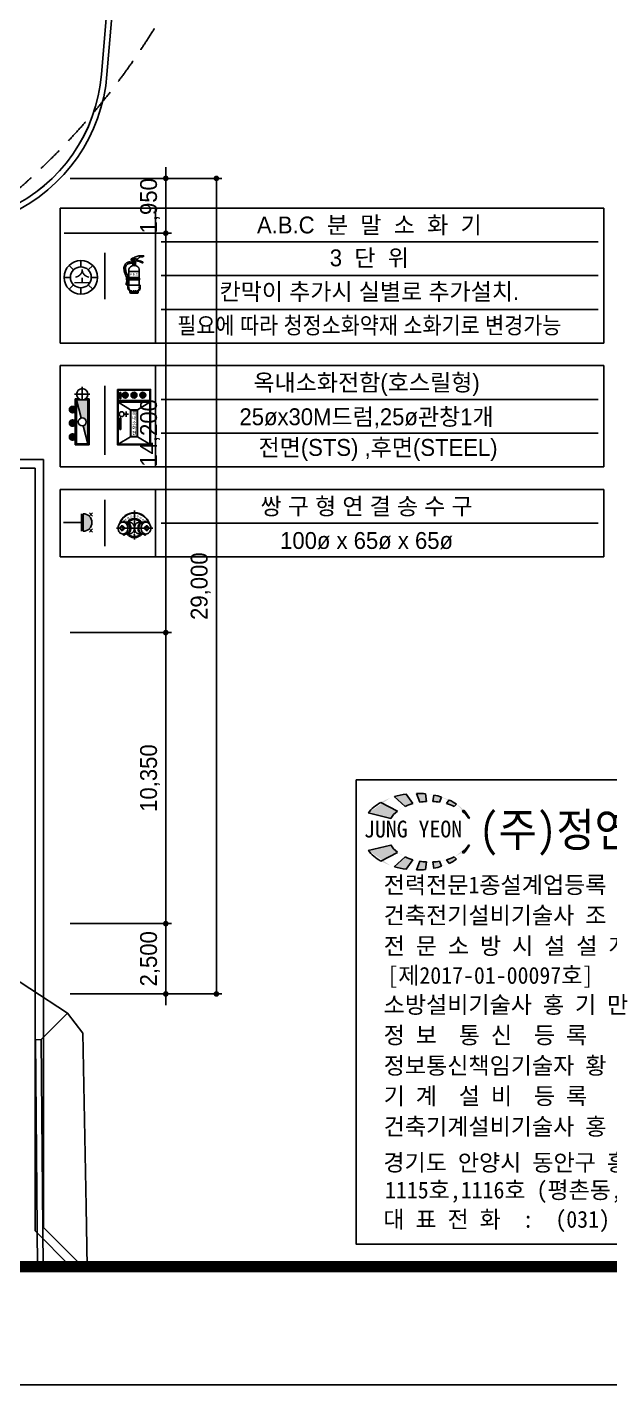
# Model space of a CAD drawing. Header units: millimetres. Extents: x 0 to 168200, y 0 to 118800.
# Drawn here: x 116167 to 136900, y 0 to 48277 of the extents above; entities that cross this region are included whole.
import ezdxf
from ezdxf.enums import TextEntityAlignment as Align

# ---------------------------------------------------------------- set-up
doc = ezdxf.new("R2010")
doc.units = ezdxf.units.MM
doc.header["$LTSCALE"] = 200
for name, pattern in [('CEN-GAUN', [32.2, 30, -1, 0.2, -1]), ('HID', [2.3, 1.5, -0.8]), ('HIDDEN', [0.375, 0.25, -0.125]), ('SOLID', [0])]:
    doc.linetypes.add(name, pattern=pattern)
doc.layers.get('DEFPOINTS').update_dxf_attribs({"color": 137})
for name, color, linetype in [('1', 1, 'SOLID'), ('2', 2, 'Continuous'), ('A3', 3, 'Continuous'), ('BACK', 8, 'Continuous'), ('CEN', 1, 'CEN-GAUN'), ('H', 2, 'Continuous'), ('T', 2, 'Continuous'), ('TEXT', 2, 'Continuous'), ('XR-SHEET-SHT', 5, 'Continuous')]:
    doc.layers.add(name, color=color, linetype=linetype)
doc.styles.add('ghs', font='')
doc.styles.add('돋움', font='')
doc.styles.add('돋움체', font='')
doc.styles.get('ghs').set_extended_font_data('Dotum')
doc.styles.get('돋움').set_extended_font_data('Dotum')
doc.styles.get('돋움체').set_extended_font_data('DotumChe')
doc.dimstyles.new('M-200', dxfattribs={"dimscale": 200, "dimtxt": 3, "dimasz": 1, "dimexe": 1, "dimexo": 1, "dimgap": 1, "dimtad": 1, "dimdec": 0, "dimdsep": 46, "dimlunit": 6, "dimtxsty": '돋움', "dimblk": 'DOT', "dimcen": 1, "dimclrd": 256, "dimclre": 256, "dimclrt": 256, "dimazin": 0, "dimtfac": 1, "dimtdec": 0, "dimtix": 1, "dimtmove": 2, "dimatfit": 3, "dimldrblk": 'DOT', "dimfxl": 1, "dimtolj": 1, "dimtzin": 1, "dimlwd": -1, "dimlwe": -1, "dimarcsym": 0})

# ---------------------------------------------------------------- blocks, each defined once
blk = doc.blocks.new('XR-SHEET')
at = {"layer": 'XR-SHEET-SHT', "color": 5}
blk.add_lwpolyline([(0, 594), (841, 594), (841, 0), (0, 0)], close=True, dxfattribs=at)
at = {"layer": 'XR-SHEET-SHT', "color": 5, "const_width": 2}
blk.add_lwpolyline([(46.5, 573), (819.5, 573), (819.5, 21), (46.5, 21)], close=True, dxfattribs=at)
blk = doc.blocks.new('F_14')
at = {"layer": '1'}
h = blk.add_hatch(color=256, dxfattribs=at)
edge = h.paths.add_edge_path()
edge.add_line((467, -20), (112, -112))
edge.add_line((112, -112), (112, 113))
edge.add_line((112, 113), (975, 113))
edge.add_line((975, 113), (620, 20))
edge.add_arc((544, 0), 79.1, 14.6209, 194.6209)
h = blk.add_hatch(color=256, dxfattribs=at)
edge = h.paths.add_edge_path()
edge.add_arc((301, -192), 79.1, 0, 360)
h = blk.add_hatch(color=256, dxfattribs=at)
edge = h.paths.add_edge_path()
edge.add_arc((568, -192), 79.1, 0, 360)
h = blk.add_hatch(color=256, dxfattribs=at)
edge = h.paths.add_edge_path()
edge.add_arc((843, -192), 79.1, 0, 360)
for p, q in [((-150, 0), (125, 0)), ((0, 150), (0, -150)), ((88, 138), (1000, 138)), ((88, 71), (88, 138)), ((1000, -138), (1000, 138)), ((88, -138), (88, -71)), ((88, -138), (1000, -138))]:
    blk.add_line(p, q, dxfattribs=at)
at = {"layer": '2'}
for p, q in [((975, 112), (112, 112)), ((112, 112), (112, -112)), ((620, 20), (975, 112)), ((975, -112), (975, 112)), ((112, -112), (467, -20)), ((112, -112), (975, -112))]:
    blk.add_line(p, q, dxfattribs=at)
for centre, radius in [((0, 0), 112), ((544, 0), 79.1)]:
    blk.add_circle(centre, radius, dxfattribs=at)
blk = doc.blocks.new('S-DIA2')
at = {"layer": '1'}
for p, q in [((-141, 1111), (-141, 1054)), ((-85, 1103), (-141, 1111)), ((-85, 1061), (-141, 1054)), ((-97, 1155), (-108, 1184)), ((-87, 1215), (66, 1215)), ((-85, 1103), (-85, 1061)), ((-72, 1103), (-85, 1103)), ((-72, 1061), (-85, 1061)), ((-76, 1141), (50, 1141)), ((-72, 1128), (-38, 1128)), ((-72, 1128), (-72, 1037)), ((-72, 1037), (-38, 1037)), ((-59, 1128), (-59, 1037)), ((-49, 1082), (-30, 1082)), ((-46, 1128), (-46, 1153)), ((-46, 1153), (45, 1153)), ((-46, 978), (-46, 1037)), ((-46, 1024), (45, 1024)), ((-46, 1012), (45, 1012)), ((-44, 1102), (-28, 1094)), ((-44, 1063), (-28, 1070)), ((-33, 1118), (-20, 1104)), ((-33, 1047), (-20, 1060)), ((-15, 1128), (-10, 1111)), ((-15, 1037), (-10, 1054)), ((5, 1130), (3, 1112)), ((5, 1034), (3, 1053)), ((24, 1124), (14, 1108)), ((24, 1041), (14, 1057)), ((38, 1111), (24, 1100)), ((38, 1054), (24, 1065)), ((47, 1092), (29, 1089)), ((47, 1072), (29, 1076)), ((45, 1120), (45, 1153)), ((45, 978), (45, 1045)), ((56, 1140), (192, 1117)), ((105, 1171), (198, 1151)), ((199, 1115), (305, 1077)), ((207, 1148), (299, 1108)), ((315, 1094), (313, 1097)), ((-268, 525), (192, 525)), ((-268, 525), (-268, 470)), ((-200, 525), (-200, 470)), ((-191, 525), (-191, 470)), ((-191, 516), (192, 516)), ((-191, 507), (192, 507)), ((-191, 498), (192, 498)), ((-191, 489), (192, 489)), ((-184, 844), (-184, 525)), ((-184, 766), (183, 766)), ((-184, 555), (183, 555)), ((183, 844), (183, 525)), ((192, 525), (192, 470)), ((-262, 432), (-279, 332)), ((-279, 332), (-279, 292)), ((-279, 321), (-188, 321)), ((-279, 292), (-188, 292)), ((-268, 470), (192, 470)), ((-262, 470), (-262, 432)), ((-262, 444), (-205, 444)), ((-262, 432), (-205, 432)), ((-248, 432), (-257, 332)), ((-233, 432), (-233, 333)), ((-218, 432), (-210, 332)), ((-218, 285), (-218, 183)), ((-218, 285), (217, 285)), ((-205, 470), (-205, 432)), ((-205, 432), (-188, 332)), ((-191, 479), (192, 479)), ((-188, 332), (-188, 292)), ((-184, 470), (-184, 285)), ((-148, 64), (-148, 23)), ((-126, 0), (126, 0)), ((-82, 47), (82, 47)), ((148, 64), (148, 23)), ((183, 470), (183, 285)), ((217, 285), (217, 160))]:
    blk.add_line(p, q, dxfattribs=at)
at = {"layer": '1', "linetype": 'HIDDEN'}
for p, q in [((-184, 285), (-184, 164)), ((-113, 79), (112, 79)), ((183, 285), (183, 164))]:
    blk.add_line(p, q, dxfattribs=at)
at = {"layer": '1'}
for points in [[(-140, 1111, 0.045129), (-184, 1107, 0.065735), (-220, 1096, 0.022552), (-258, 1077, 0.051195), (-281, 1061, 0.041753), (-307, 1034, 0.044645), (-327, 1004, 0.02627), (-340, 978, 0.026674), (-349, 952, 0.040298), (-360, 901, 0.062458), (-361, 859, 0.003924), (-358, 838, 0.00292), (-354, 811, 0.003387), (-347, 761, 0.008214), (-343, 739, 0.043826), (-334, 709, 0.016969), (-310, 653, 0.019255), (-298, 629, -0.009883), (-278, 592, -0.038579), (-268, 567, -0.024681), (-262, 525, -0.027602)], [(-141, 1054, 0.045129), (-175, 1052, 0.065735), (-197, 1045, 0.022552), (-230, 1028, 0.051195), (-244, 1018, 0.041753), (-263, 998, 0.044645), (-278, 976, 0.02627), (-288, 956, 0.026674), (-295, 936, 0.040298), (-304, 893, 0.062458), (-305, 866, 0.003924), (-302, 846, 0.00292), (-298, 819, 0.003387), (-291, 770, 0.008214), (-287, 750, 0.043826), (-281, 729, 0.016969), (-259, 677, 0.019255), (-249, 656, -0.009883), (-228, 617, -0.042317), (-213, 581, -0.029258), (-205, 525)], [(-87, 1215, -0.053094), (65, 1290, -0.063238), (204, 1322, -0.004), (272, 1329, -0.01878), (286, 1329, -0.041567), (329, 1326, -0.135878), (342, 1321, -0.407001), (343, 1309, -0.154683), (320, 1294, -0.108295), (294, 1292, 0.080969), (260, 1292, 0.017734), (217, 1282, 0.056171), (204, 1277, 0.074249), (179, 1260, -0.036891), (131, 1220, -0.016444), (115, 1209, -0.010179), (88, 1193)]]:
    blk.add_lwpolyline(points, format="xyb", dxfattribs=at)
for centre, radius in [((-77, 1187), 9.74), ((0, 1082), 58.9), ((0, 1082), 48.2), ((0, 1082), 3.99)]:
    blk.add_circle(centre, radius, dxfattribs=at)
for centre, radius, start, end in [((0, 794), 190, 103.8731, 164.7254), ((-87, 1192), 22.8, 90, 201.3174), ((-76, 1164), 22.8, 201.3174, 270), ((0, 1115), 144, 251.6028, 288.3972), ((0, 794), 190, 15.2746, 76.1269), ((50, 1118), 22.8, 74.688, 90), ((66, 1192), 22.8, 0, 90), ((111, 1193), 22.8, 180, 254.688), ((184, 1072), 45.5, 70.3117, 80.2252), ((189, 1106), 45.5, 66.4096, 77.6286), ((293, 1086), 22.8, 29.6006, 74.688), ((307, 1086), 9.1, 254.688, 355.8427), ((294, 1087), 22.8, 355.8427, 20.1389), ((-82, 183), 137, 180, 270), ((-126, 23), 22.8, 180, 270), ((82, 183), 137, 270, 339.1712), ((126, 23), 22.8, 270, 0), ((0, 214), 225, 339.1712, 345.9659)]:
    blk.add_arc(centre, radius, start, end, dxfattribs=at)
at = {"layer": '1', "linetype": 'HIDDEN'}
for centre, radius, start, end in [((0, 214), 190, 195.2746, 218.7994), ((-113, 124), 45.5, 218.7994, 270), ((112, 124), 45.5, 270, 321.2006), ((0, 214), 190, 321.2006, 344.7254)]:
    blk.add_arc(centre, radius, start, end, dxfattribs=at)
blk = doc.blocks.new('A$C22AE2541')
at = {"layer": '1'}
for radius in [298, 186]:
    blk.add_circle((0, 0), radius, dxfattribs=at)
at = {"layer": 'H'}
for p, q in [((0, 186), (0, 298)), ((-186, 0), (-298, 0)), ((-131, 131), (-211, 211)), ((131, 131), (211, 211)), ((-131, -131), (-211, -211)), ((0, -186), (0, -298)), ((131, -131), (211, -211)), ((186, 0), (298, 0))]:
    blk.add_line(p, q, dxfattribs=at)
at = {"layer": 'T', "style": 'ghs'}
blk.add_text('소', height=250, dxfattribs=at).set_placement((-131, -119))
blk = doc.blocks.new('A$C667558F7')
at = {"layer": '1'}
for p, q in [((3198, 5168), (3198, 3719)), ((976, 2584), (976, 2223)), ((1154, 3112), (1699, 3112)), ((1233, 3112), (1233, 3298)), ((1233, 3298), (1424, 3298)), ((1424, 3298), (1424, 3112)), ((2045, 3023), (2483, 3023)), ((3198, 3325), (3198, 1176)), ((4343, 3023), (3905, 3023)), ((5234, 3112), (4689, 3112)), ((5154, 3298), (4964, 3298)), ((4964, 3298), (4964, 3112)), ((5154, 3112), (5154, 3298)), ((5420, 2584), (5420, 2223)), ((0, 2045), (788, 2045)), ((976, 1863), (976, 1488)), ((1114, 2045), (5289, 2045)), ((1154, 979), (1699, 979)), ((1233, 979), (1233, 792)), ((1233, 792), (1424, 792)), ((1424, 792), (1424, 979)), ((2045, 1068), (2483, 1068)), ((3198, 805), (3198, 0)), ((4343, 1068), (3905, 1068)), ((5234, 979), (4689, 979)), ((4964, 792), (4964, 979)), ((5154, 792), (4964, 792)), ((5154, 979), (5154, 792)), ((5420, 1874), (5420, 1488)), ((5615, 2045), (6448, 2045))]:
    blk.add_line(p, q, dxfattribs=at)
for points in [[(1154, 3112, 0.1177541), (830, 3034, 0.1044951), (538, 2799, 0.0899608), (351, 2462, 0.0818302), (282, 2045, 0.0818302), (351, 1628, 0.0899608), (538, 1291, 0.1044951), (830, 1056, 0.1177541), (1154, 979, 0.1177541), (1479, 1056, 0.1044951), (1771, 1291, 0.0899608), (1958, 1628, 0.0818302), (2026, 2045, 0.0818302), (1958, 2462, 0.0899608), (1771, 2799, 0.1044951), (1479, 3034, 0.1177541)], [(5234, 3112, -0.1177541), (5558, 3034, -0.1044951), (5850, 2799, -0.0899608), (6037, 2462, -0.0818302), (6106, 2045, -0.0818302), (6037, 1628, -0.0899608), (5850, 1291, -0.1044951), (5558, 1056, -0.1177541), (5234, 979, -0.1177541), (4909, 1056, -0.1044951), (4617, 1291, -0.0899608), (4430, 1628, -0.0818302), (4362, 2045, -0.0818302), (4430, 2462, -0.0899608), (4617, 2799, -0.1044951), (4909, 3034, -0.1177541)], [(1200, 1794, 0.093854), (1269, 1907, 0.0886466), (1293, 2045, 0.0886466), (1269, 2183, 0.093854), (1200, 2296, 0.1022983), (1096, 2374, 0.1091909), (976, 2401, 0.1091909), (857, 2374, 0.1022983), (752, 2296, 0.093854), (684, 2183, 0.0886466), (660, 2045, 0.0886466), (684, 1907, 0.093854), (752, 1794, 0.1022983), (857, 1716, 0.1091909), (976, 1690, 0.1091909), (1096, 1716, 0.1022983)], [(5187, 1794, -0.093854), (5119, 1907, -0.0886466), (5095, 2045, -0.0886466), (5119, 2183, -0.093854), (5187, 2296, -0.1022983), (5292, 2374, -0.1091909), (5411, 2401, -0.1091909), (5531, 2374, -0.1022983), (5635, 2296, -0.093854), (5704, 2183, -0.0886466), (5728, 2045, -0.0886466), (5704, 1907, -0.093854), (5635, 1794, -0.1022983), (5531, 1716, -0.1091909), (5411, 1690, -0.1091909), (5292, 1716, -0.1022983)]]:
    blk.add_lwpolyline(points, format="xyb", close=True, dxfattribs=at)
for points in [[(1536, 979, 0.1177541), (1860, 1056, 0.1044951), (2152, 1291, 0.0899608), (2339, 1628, 0.0818302), (2408, 2045, 0.0818302), (2339, 2462, 0.0899608), (2152, 2799, 0.1044951), (1860, 3034, 0.1177541), (1536, 3112)], [(1969, 1056, 0.1044951), (2261, 1291, 0.0899608), (2448, 1628, 0.0818302), (2517, 2045, 0.0818302), (2448, 2462, 0.0899608), (2261, 2799, 0.1044951), (1969, 3034, 0.1177541), (1645, 3112)], [(1699, 979, 0.1177541), (2024, 1056, 0.1044951), (2316, 1291, 0.0899608), (2503, 1628, 0.0818302), (2571, 2045, 0.0818302), (2503, 2462, 0.0899608), (2316, 2799, 0.1044951), (2024, 3034, 0.1177541), (1699, 3112)], [(4689, 979, -0.1177541), (4364, 1056, -0.1044951), (4072, 1291, -0.0899608), (3885, 1628, -0.0818302), (3817, 2045, -0.0818302), (3885, 2462, -0.0899608), (4072, 2799, -0.1044951), (4364, 3034, -0.1177541), (4689, 3112)], [(4419, 1056, -0.1044951), (4127, 1291, -0.0899608), (3940, 1628, -0.0818302), (3871, 2045, -0.0818302), (3940, 2462, -0.0899608), (4127, 2799, -0.1044951), (4419, 3034, -0.1177541), (4743, 3112)], [(4852, 979, -0.1177541), (4528, 1056, -0.1044951), (4236, 1291, -0.0899608), (4049, 1628, -0.0818302), (3980, 2045, -0.0818302), (4049, 2462, -0.0899608), (4236, 2799, -0.1044951), (4528, 3034, -0.1177541), (4852, 3112)], [(976, 1690), (1064, 1690, 0.1091909), (1184, 1716, 0.1022983), (1289, 1794, 0.093854), (1357, 1907, 0.0886466), (1381, 2045, 0.0886466), (1357, 2183, 0.093854), (1289, 2296, 0.1022983), (1184, 2374, 0.1091909), (1064, 2401), (976, 2401)], [(5411, 1690), (5323, 1690, -0.1091909), (5204, 1716, -0.1022983), (5099, 1794, -0.093854), (5031, 1907, -0.0886466), (5007, 2045, -0.0886466), (5031, 2183, -0.093854), (5099, 2296, -0.1022983), (5204, 2374, -0.1091909), (5323, 2401), (5411, 2401)]]:
    blk.add_lwpolyline(points, format="xyb", dxfattribs=at)
for centre, radius, start, end in [((3202, 2045), 2755, 16.15002, 163.52933), ((3202, 2045), 2666, 19.63565, 160.1602), ((3202, 2045), 1689, 38.28523, 141.79087), ((3202, 2045), 1511, 40.38121, 139.7755), ((2483, 2498), 525, 60.34093, 90), ((2359, 2280), 775, 36.03216, 60.34093), ((2163, 2138), 1017, 16.76751, 36.03216), ((1855, 2045), 1339, 0, 16.76751), ((4533, 2045), 1339, 163.23249, 180), ((4225, 2138), 1017, 143.96784, 163.23249), ((4029, 2280), 775, 119.65907, 143.96784), ((3905, 2498), 525, 90, 119.65907), ((1645, 1697), 718, 270, 296.86354), ((3202, 2045), 1689, 218.20913, 321.71477), ((3202, 2045), 1511, 220.2245, 319.61879), ((2483, 1592), 525, 270, 299.65907), ((2359, 1810), 775, 299.65907, 323.96784), ((2163, 1952), 1017, 323.96784, 343.23249), ((1855, 2045), 1339, 343.23249, 0), ((4533, 2045), 1339, 180, 196.76751), ((4225, 1952), 1017, 196.76751, 216.03216), ((4029, 1810), 775, 216.03216, 240.34093), ((3905, 1592), 525, 240.34093, 270), ((4743, 1697), 718, 243.13646, 270)]:
    blk.add_arc(centre, radius, start, end, dxfattribs=at)
for p in [(3196, 3562), (968, 2043), (3196, 962), (5413, 2043)]:
    blk.add_point(p, dxfattribs=at)
at = {"layer": '1', "style": '돋움'}
for s, rotation, p in [('연', 48.55619, (1631, 3189)), ('결', 33.96628, (1998, 3549)), ('송', 12.75499, (2460, 3868)), ('수', 0.37627, (3000, 4012)), ('관', 351.58117, (3542, 3955)), ('송', 320.37015, (4025, 3878)), ('수', 312.31648, (4451, 3564))]:
    blk.add_text(s, height=350, rotation=rotation, dxfattribs=at).set_placement(p)
blk = doc.blocks.new('210927명판')
h = blk.add_hatch(color=1)
edge = h.paths.add_edge_path()
edge.add_ellipse((541, 3695), major_axis=(-483, 0), ratio=0.635911, start_angle=-47.981, end_angle=-25.9702, ccw=False)
edge.add_line((217, 3923), (366, 3846))
edge.add_ellipse((652, 3695), major_axis=(-372, 0), ratio=0.635911, start_angle=-39.5341, end_angle=-21.1862)
edge.add_line((306, 3780), (106, 3830))
edge = h.paths.add_edge_path()
edge.add_ellipse((541, 3695), major_axis=(-483, 0), ratio=0.635911, start_angle=-78.5006, end_angle=-65.1347, ccw=False)
edge.add_line((444, 3996), (503, 3912))
edge.add_ellipse((652, 3695), major_axis=(-372, 0), ratio=0.635911, start_angle=-66.3015, end_angle=-54.3294)
edge.add_line((435, 3887), (337, 3974))
edge = h.paths.add_edge_path()
edge.add_ellipse((652, 3695), major_axis=(-372, 0), ratio=0.635911, start_angle=-85.5847, end_angle=-76.4409, ccw=False)
edge.add_line((624, 3931), (615, 3999))
edge.add_ellipse((541, 3695), major_axis=(-483, 0), ratio=0.635911, start_angle=-98.8868, end_angle=-89.4048)
edge.add_line((536, 4002), (565, 3925))
edge = h.paths.add_edge_path()
edge.add_ellipse((541, 3695), major_axis=(-483, 0), ratio=0.635911, start_angle=-116.523, end_angle=-107.7173, ccw=False)
edge.add_line((757, 3970), (739, 3925))
edge.add_ellipse((652, 3695), major_axis=(-372, 0), ratio=0.635911, start_angle=-103.5591, end_angle=-94.4153)
edge.add_line((681, 3931), (688, 3988))
edge = h.paths.add_edge_path()
edge.add_ellipse((541, 3695), major_axis=(-483, 0), ratio=0.635911, start_angle=-136.476, end_angle=-125.8976, ccw=False)
edge.add_line((891, 3907), (869, 3887))
edge.add_ellipse((652, 3695), major_axis=(-372, 0), ratio=0.635911, start_angle=-125.6706, end_angle=-113.6985)
edge.add_line((802, 3912), (824, 3944))
edge = h.paths.add_edge_path()
edge.add_ellipse((541, 3695), major_axis=(-483, 0), ratio=0.635911, start_angle=-163.5978, end_angle=-148.9128, ccw=False)
edge.add_line((1004, 3782), (999, 3780))
edge.add_ellipse((652, 3695), major_axis=(-372, 0), ratio=0.635911, start_angle=-158.8138, end_angle=-140.4659)
edge.add_line((939, 3846), (955, 3854))
h = blk.add_hatch(color=1)
edge = h.paths.add_edge_path()
edge.add_ellipse((652, 3630), major_axis=(-372, 0), ratio=0.635911, start_angle=113.6985, end_angle=125.6706, ccw=False)
edge.add_line((802, 3413), (824, 3381))
edge.add_ellipse((541, 3630), major_axis=(483, 0), ratio=0.635911, start_angle=305.8976, end_angle=316.476)
edge.add_line((891, 3418), (869, 3438))
edge = h.paths.add_edge_path()
edge.add_ellipse((652, 3630), major_axis=(372, 0), ratio=0.635911, start_angle=274.4153, end_angle=283.5591, ccw=False)
edge.add_line((681, 3394), (688, 3337))
edge.add_ellipse((541, 3630), major_axis=(483, 0), ratio=0.635911, start_angle=287.7173, end_angle=296.523)
edge.add_line((757, 3355), (739, 3400))
edge = h.paths.add_edge_path()
edge.add_ellipse((652, 3630), major_axis=(372, 0), ratio=0.635911, start_angle=256.4409, end_angle=265.5847, ccw=False)
edge.add_line((565, 3400), (536, 3322))
edge.add_ellipse((541, 3630), major_axis=(483, 0), ratio=0.635911, start_angle=269.4048, end_angle=278.8868)
edge.add_line((615, 3326), (624, 3394))
edge = h.paths.add_edge_path()
edge.add_ellipse((541, 3630), major_axis=(483, 0), ratio=0.635911, start_angle=245.1347, end_angle=258.5006, ccw=False)
edge.add_line((337, 3351), (435, 3438))
edge.add_ellipse((652, 3630), major_axis=(-372, 0), ratio=0.635911, start_angle=414.3294, end_angle=426.3015)
edge.add_line((503, 3413), (444, 3329))
edge = h.paths.add_edge_path()
edge.add_ellipse((541, 3630), major_axis=(-483, 0), ratio=0.635911, start_angle=385.9702, end_angle=407.981, ccw=False)
edge.add_line((106, 3495), (306, 3544))
edge.add_ellipse((652, 3630), major_axis=(-372, 0), ratio=0.635911, start_angle=381.1862, end_angle=399.5341)
edge.add_line((366, 3479), (217, 3401))
edge = h.paths.add_edge_path()
edge.add_line((939, 3479), (955, 3471))
edge.add_ellipse((541, 3630), major_axis=(-483, 0), ratio=0.635911, start_angle=148.9128, end_angle=163.5978)
edge.add_line((1004, 3543), (999, 3544))
edge.add_ellipse((652, 3630), major_axis=(372, 0), ratio=0.635911, start_angle=320.4659, end_angle=338.8138, ccw=False)
at = {"color": 1}
for p, q in [((503, 3912), (444, 3996)), ((565, 3925), (536, 4002)), ((624, 3931), (615, 3999)), ((681, 3931), (688, 3988)), ((366, 3846), (217, 3923)), ((435, 3887), (337, 3974)), ((739, 3925), (757, 3970)), ((802, 3912), (824, 3944)), ((869, 3887), (891, 3907)), ((306, 3780), (106, 3830)), ((939, 3846), (955, 3854)), ((999, 3780), (1004, 3782)), ((306, 3544), (106, 3495)), ((999, 3544), (1004, 3543)), ((366, 3479), (217, 3401)), ((435, 3438), (337, 3351)), ((503, 3413), (444, 3329)), ((565, 3400), (536, 3322)), ((624, 3394), (615, 3326)), ((681, 3394), (688, 3337)), ((739, 3400), (757, 3355)), ((802, 3413), (824, 3381)), ((869, 3438), (891, 3418)), ((939, 3479), (955, 3471))]:
    blk.add_line(p, q, dxfattribs=at)
at = {"color": 1, "ltscale": 2}
blk.add_lwpolyline([(0, 4124), (4500, 4124), (4500, 0), (0, 0)], close=True, dxfattribs=at)
at = {"color": 1, "extrusion": (0, 0, -1)}
for centre, major_axis, start_param, end_param in [((541, 3695), (483, 0), 4.278408, 4.511686), ((541, 3695), (483, 0), 4.702002, 4.867493), ((541, 3695), (-483, 0), 1.880021, 2.03371), ((541, 3695), (483, 0), 3.594859, 3.979019), ((652, 3695), (372, 0), 4.089819, 4.298772), ((652, 3695), (-372, 0), 1.334146, 1.493736), ((652, 3695), (-372, 0), 1.647857, 1.807447), ((652, 3695), (372, 0), -1.15718, -0.948227), ((541, 3695), (-483, 0), 2.197327, 2.381955), ((652, 3695), (372, 0), 3.511362, 3.831592), ((652, 3695), (-372, 0), 2.451593, 2.771823), ((541, 3695), (483, 0), -0.542573, -0.286272), ((652, 3630), (-372, 0), -0.69, -0.369769), ((652, 3630), (372, 0), 0.369769, 0.69), ((541, 3630), (-483, 0), 3.427865, 3.684166), ((541, 3630), (-483, 0), -0.837426, -0.453266), ((652, 3630), (-372, 0), -1.15718, -0.948227), ((652, 3630), (372, 0), 1.647857, 1.807447), ((652, 3630), (372, 0), 1.334146, 1.493736), ((652, 3630), (-372, 0), 4.089819, 4.298772), ((541, 3630), (483, 0), 0.759638, 0.944265), ((541, 3630), (483, 0), 1.771499, 2.004777), ((541, 3630), (483, 0), 1.415693, 1.581184), ((541, 3630), (483, 0), 1.107883, 1.261571)]:
    blk.add_ellipse(centre, major_axis=major_axis, ratio=0.635911, start_param=start_param, end_param=end_param, dxfattribs=at)
at = {"color": 6, "style": '돋움체', "width": 0.9}
blk.add_text('(주)정연엔지니어링', height=300, dxfattribs=at).set_placement((1090, 3530))
at = {"color": 2, "style": '돋움체'}
blk.add_text('JUNG YEON', height=150, dxfattribs=at).set_placement((68, 3611))
at = {"color": 3, "style": '돋움체'}
for s, p in [('전력전문1종설계업등록 [경기안양1-1호]', (243, 3115)), ('건축전기설비기술사 조 성 환', (243, 2845)), ('전 문 소 방 시 설 설 계 업 등 록 ', (243, 2574)), (' [제2017-01-00097호]', (178, 2312)), ('소방설비기술사 홍 기 만', (243, 2051)), ('정 보  통 신  등 록   [제 E-6-825호]', (243, 1781)), ('정보통신책임기술자 황 선 덕', (243, 1511)), ('기 계  설 비  등 록   [제 E-6-825호]', (243, 1241)), ('건축기계설비기술사 홍 기 만', (243, 970)), ('경기도 안양시 동안구 흥안대로 415,', (240, 650)), ('1115호,1116호 (평촌동,두산벤처다임)', (255, 406)), ('대 표 전 화  :  (031) 456 - 9666', (240, 146))]:
    blk.add_text(s, height=150, dxfattribs=at).set_placement(p)
blk = doc.blocks.new('회사명판-240103')
at = {"color": 1, "ltscale": 2}
blk.add_blockref('210927명판', (1975, 1238), dxfattribs=at)
blk = doc.blocks.new('_DOT')
at = {"color": 0, "linetype": 'ByBlock'}
blk.add_line((-0.5, 0), (-1, 0), dxfattribs=at)
at = {"color": 0, "linetype": 'ByBlock', "const_width": 0.5}
blk.add_lwpolyline([(-0.25, 0, 1), (0.25, 0, 1)], format="xyb", close=True, dxfattribs=at)
blk = doc.blocks.new('*D857')
at = {"layer": 'BACK'}
for p, q in [((117700, 42900), (123100, 42900)), ((122900, 42700), (122900, 14100)), ((117700, 13900), (123100, 13900))]:
    blk.add_line(p, q, dxfattribs=at)
at = {"layer": 'DEFPOINTS', "color": 0}
for p in [(117500, 42900), (117500, 13900), (122900, 13900)]:
    blk.add_point(p, dxfattribs=at)
at = {"layer": 'BACK', "linetype": 'ByBlock', "xscale": 200, "yscale": 200, "zscale": 200}
for p, rotation in [((122900, 42900), 90), ((122900, 13900), 270)]:
    blk.add_blockref('_DOT', p, dxfattribs=dict(at, rotation=rotation))
at = {"layer": 'BACK', "insert": (122342, 28400), "char_height": 600, "attachment_point": 5, "rotation": 90, "style": '돋움'}
blk.add_mtext('\\A1;29,000', dxfattribs=at)
blk = doc.blocks.new('*D858')
at = {"layer": 'BACK'}
for p, q in [((121100, 43100), (121100, 43300)), ((117700, 42900), (121300, 42900)), ((121100, 40950), (121100, 42900)), ((117482, 40950), (121300, 40950)), ((121100, 40750), (121100, 40550))]:
    blk.add_line(p, q, dxfattribs=at)
at = {"layer": 'DEFPOINTS', "color": 0}
for p in [(117500, 42900), (121100, 42900), (117282, 40950)]:
    blk.add_point(p, dxfattribs=at)
at = {"layer": 'BACK', "linetype": 'ByBlock', "xscale": 200, "yscale": 200, "zscale": 200}
for p, rotation in [((121100, 42900), 270), ((121100, 40950), 90)]:
    blk.add_blockref('_DOT', p, dxfattribs=dict(at, rotation=rotation))
at = {"layer": 'BACK', "insert": (120542, 41925), "char_height": 600, "attachment_point": 5, "rotation": 90, "style": '돋움'}
blk.add_mtext('\\A1;1,950', dxfattribs=at)
blk = doc.blocks.new('*D859')
at = {"layer": 'BACK'}
for p, q in [((117700, 40950), (121300, 40950)), ((121100, 26950), (121100, 40750)), ((117700, 26750), (121300, 26750))]:
    blk.add_line(p, q, dxfattribs=at)
at = {"layer": 'DEFPOINTS', "color": 0}
for p in [(117500, 40950), (121100, 40950), (117500, 26750)]:
    blk.add_point(p, dxfattribs=at)
at = {"layer": 'BACK', "linetype": 'ByBlock', "xscale": 200, "yscale": 200, "zscale": 200}
for p, rotation in [((121100, 40950), 90), ((121100, 26750), 270)]:
    blk.add_blockref('_DOT', p, dxfattribs=dict(at, rotation=rotation))
at = {"layer": 'BACK', "insert": (120542, 33850), "char_height": 600, "attachment_point": 5, "rotation": 90, "style": '돋움'}
blk.add_mtext('\\A1;14,200', dxfattribs=at)
blk = doc.blocks.new('*D860')
at = {"layer": 'BACK'}
for p, q in [((117700, 26750), (121300, 26750)), ((121100, 16600), (121100, 26550)), ((117700, 16400), (121300, 16400))]:
    blk.add_line(p, q, dxfattribs=at)
at = {"layer": 'DEFPOINTS', "color": 0}
for p in [(117500, 26750), (121100, 26750), (117500, 16400)]:
    blk.add_point(p, dxfattribs=at)
at = {"layer": 'BACK', "linetype": 'ByBlock', "xscale": 200, "yscale": 200, "zscale": 200}
for p, rotation in [((121100, 26750), 90), ((121100, 16400), 270)]:
    blk.add_blockref('_DOT', p, dxfattribs=dict(at, rotation=rotation))
at = {"layer": 'BACK', "insert": (120542, 21575), "char_height": 600, "attachment_point": 5, "rotation": 90, "style": '돋움'}
blk.add_mtext('\\A1;10,350', dxfattribs=at)
blk = doc.blocks.new('*D861')
at = {"layer": 'BACK'}
for p, q in [((121100, 16600), (121100, 16800)), ((117700, 16400), (121300, 16400)), ((121100, 13900), (121100, 16400)), ((117700, 13900), (121300, 13900)), ((121100, 13700), (121100, 13500))]:
    blk.add_line(p, q, dxfattribs=at)
at = {"layer": 'DEFPOINTS', "color": 0}
for p in [(117500, 16400), (121100, 16400), (117500, 13900)]:
    blk.add_point(p, dxfattribs=at)
at = {"layer": 'BACK', "linetype": 'ByBlock', "xscale": 200, "yscale": 200, "zscale": 200}
for p, rotation in [((121100, 16400), 270), ((121100, 13900), 90)]:
    blk.add_blockref('_DOT', p, dxfattribs=dict(at, rotation=rotation))
at = {"layer": 'BACK', "insert": (120542, 15150), "char_height": 600, "attachment_point": 5, "rotation": 90, "style": '돋움'}
blk.add_mtext('\\A1;2,500', dxfattribs=at)

msp = doc.modelspace()

# ---------------------------------------------------------------- hatches: boundary and pattern name
at = {"layer": '1'}
h = msp.add_hatch(color=256, dxfattribs=at)
edge = h.paths.add_edge_path()
edge.add_arc((119654.1, 35190.1), 75.2, 0, 360)
h = msp.add_hatch(color=256, dxfattribs=at)
edge = h.paths.add_edge_path()
edge.add_arc((119970.1, 35190.1), 75.2, 0, 360)
h = msp.add_hatch(color=256, dxfattribs=at)
edge = h.paths.add_edge_path()
edge.add_arc((120286.1, 35190.1), 75.2, 0, 360)
h = msp.add_hatch(color=256, dxfattribs=at)
edge = h.paths.add_edge_path()
edge.add_line((118158.3, 30976.7), (118158.3, 30351.7))
edge.add_arc((118158.3, 30664.2), 312.5, 270, 90)

# ---------------------------------------------------------------- linework, layer by layer
at = {"color": 2}
for p, q in [((118095.8, 30976.7), (118095.8, 30351.7)), ((118158.3, 30976.7), (118158.3, 30351.7)), ((118498, 31004), (118379.3, 30885.2)), ((118388.6, 31004), (118498, 30894.6)), ((118379.3, 30443.3), (118498, 30324.5)), ((118498, 30433.9), (118388.6, 30324.5))]:
    msp.add_line(p, q, dxfattribs=at)
msp.add_arc((118158.3, 30664.2), 312.5, 270, 90, dxfattribs=at)
at = {"layer": '1'}
for p, q in [((119464.4, 35085.1), (119464.4, 35273.2)), ((119501.6, 35273.2), (119501.6, 35085.1)), ((119382.1, 34974), (120558.1, 34974)), ((119410.1, 34946), (119846.3, 34664.4)), ((120093.9, 34664.4), (120530.1, 34946)), ((119464.4, 33985.2), (119464.4, 34361.3)), ((119501.6, 34361.3), (119501.6, 33985.2)), ((119620, 34516.6), (119772.5, 34516.6)), ((119687.9, 34609), (119687.9, 34424.3)), ((119410.1, 33452.8), (119846.3, 33711.2)), ((120093.9, 33711.2), (120530.1, 33452.8))]:
    msp.add_line(p, q, dxfattribs=at)
for points in [[(119382.1, 35393.1), (120558.1, 35393.1), (120558.1, 34974), (119382.1, 34974)], [(119410.1, 35365.1), (120530.1, 35365.1), (120530.1, 35002), (119410.1, 35002)], [(119382.1, 34974), (120558.1, 34974), (120558.1, 33424.8), (119382.1, 33424.8)], [(119410.1, 34946), (120530.1, 34946), (120530.1, 33452.8), (119410.1, 33452.8)], [(119846.3, 34664.4), (120093.9, 34664.4), (120093.9, 33711.2), (119846.3, 33711.2)], [(119860.3, 34650.4), (120079.9, 34650.4), (120079.9, 33725.2), (119860.3, 33725.2)]]:
    msp.add_lwpolyline(points, close=True, dxfattribs=at)
for centre, radius in [((119654.1, 35190.1), 105), ((119654.1, 35190.1), 75.2), ((119970.1, 35190.1), 105), ((119970.1, 35190.1), 75.2), ((120286.1, 35190.1), 105), ((120286.1, 35190.1), 75.2), ((119532.5, 34516.6), 87.5)]:
    msp.add_circle(centre, radius, dxfattribs=at)
for centre, start, end in [((119483, 35273.2), 0, 180), ((119483, 35085.1), 180, 0), ((119483, 34361.3), 0, 180), ((119483, 33985.2), 180, 0)]:
    msp.add_arc(centre, 18.6, start, end, dxfattribs=at)
at = {"layer": '2'}
for p, q in [((118934.4, 38604.8), (118934.4, 40254.8)), ((118934.4, 33074.3), (118934.4, 35524.3)), ((118934.4, 29818.3), (118934.4, 31468.3)), ((118158.3, 30664.2), (117464.7, 30664.2))]:
    msp.add_line(p, q, dxfattribs=at)
at = {"layer": 'BACK', "ltscale": 5}
for p, q in [((112550, 32900), (116750, 32900)), ((116750, 32900), (116750, 5600)), ((112850, 32600), (116450, 32600)), ((116450, 32600), (116450, 5475.7)), ((116450, 5475.7), (117725.7, 4200)), ((116750, 5600), (118150, 4200))]:
    msp.add_line(p, q, dxfattribs=at)
at = {"layer": 'BACK'}
for p, q in [((116663.6, 12274.7), (116463.6, 12273)), ((116463.6, 12273), (116532.3, 4200)), ((116732.3, 4200), (116663.6, 12274.7))]:
    msp.add_line(p, q, dxfattribs=at)
for points in [[(77372.4, 38712.8), (85278.5, 38804.1), (94144.1, 38813.2), (101437.4, 38885.9), (107930.6, 38919.4), (108901.5, 39066.2), (115558, 41633.5, 0.271364), (119006.8, 46590.9), (119359.1, 50715.1), (119348.2, 56451), (119360.7, 74613.2), (119356.5, 81219.8), (119094.7, 86262.3), (119282, 90724.8), (119264.9, 95294.9), (119239.9, 103951.8), (119163.7, 112576), (118509.8, 114600)], [(115558, 41633.5, 0.271364), (119006.8, 46590.9), (119359.1, 50715.1), (119348.2, 56451), (119363.7, 76450), (113235, 76450)], [(113235, 56870), (113235, 40951.9), (115479.9, 41817.7, 0.2710986), (118807.4, 46607.2), (119159.1, 50723.4), (119148.2, 56450.9), (119163.5, 76250), (113235, 76250), (113235, 72465), (116735, 72465), (116735, 57370)], [(115474.1, 41815, 0.271398), (118807.4, 46607.2), (119159.1, 50723.4), (119148.2, 56450.9), (119163.5, 76250)]]:
    msp.add_lwpolyline(points, format="xyb", dxfattribs=at)
for points in [[(115738.5, 21742.9), (114505.6, 18164.8), (113565.7, 15850.2), (117603.3, 13219), (118143.2, 12509.4), (118269.6, 6341.3), (118302, 4200)], [(116663.6, 12274.7), (117349.3, 12963.1), (117603.3, 13219)]]:
    msp.add_lwpolyline(points, dxfattribs=at)
at = {"layer": 'CEN', "linetype": 'HID', "ltscale": 3}
msp.add_circle((99402.9, 61340), 25000, dxfattribs=at)
at = {"layer": 'TEXT'}
for p, q in [((117340.6, 37042.7), (117340.6, 41842.7)), ((117340.6, 41842.7), (136687.9, 41842.7)), ((120739.2, 37042.7), (120739.2, 41842.7)), ((136687.9, 37042.7), (136687.9, 41842.7)), ((120939.2, 40642.7), (136487.9, 40642.7)), ((120939.2, 39442.7), (136487.9, 39442.7)), ((120939.2, 38242.7), (136487.9, 38242.7)), ((117340.6, 37042.7), (136687.9, 37042.7)), ((117340.6, 32642.7), (117340.6, 36242.7)), ((117340.6, 36242.7), (136687.9, 36242.7)), ((120739.2, 32642.7), (120739.2, 36242.7)), ((136687.9, 32642.7), (136687.9, 36242.7)), ((120939.2, 35042.7), (136487.9, 35042.7)), ((120939.2, 33842.7), (136487.9, 33842.7)), ((120939.2, 33842.7), (136487.9, 33842.7)), ((117340.6, 32642.7), (136687.9, 32642.7)), ((117340.6, 29442.7), (117340.6, 31842.7)), ((117340.6, 31842.7), (136687.9, 31842.7)), ((120739.2, 29442.7), (120739.2, 31842.7)), ((136687.9, 29442.7), (136687.9, 31842.7)), ((120939.2, 30642.7), (136487.9, 30642.7)), ((117340.6, 29442.7), (136687.9, 29442.7)), ((120939.2, 29442.7), (136487.9, 29442.7))]:
    msp.add_line(p, q, dxfattribs=at)

# ---------------------------------------------------------------- block references
at = {"xscale": 200, "yscale": 200, "zscale": 200}
msp.add_blockref('XR-SHEET', (0, 0), dxfattribs=at)
at = {"layer": '1'}
msp.add_blockref('S-DIA2', (119972, 38822.6), dxfattribs=at)
at = {"layer": '1', "xscale": 1.80000000000291, "yscale": 1.80000000000291, "zscale": 1.80000000000291, "rotation": 270}
msp.add_blockref('F_14', (118127.4, 35221.3), dxfattribs=at)
at = {"layer": '1', "xscale": 0.1999999999970896, "yscale": 0.1999999999970896, "zscale": 0.1999999999970896}
msp.add_blockref('A$C667558F7', (119345.1, 30055.9), dxfattribs=at)
at = {"layer": 'A3', "xscale": 4.004761904761892, "yscale": 4.004761904761892, "zscale": 4.004761904761892}
msp.add_blockref('회사명판-240103', (119970, 43.8), dxfattribs=at)
at = {"layer": 'T', "xscale": 2, "yscale": 2, "zscale": 2}
msp.add_blockref('A$C22AE2541', (118078.4, 39381.2), dxfattribs=at)

# ---------------------------------------------------------------- texts
at = {"layer": '1', "style": '돋움'}
for s, height, p in [('A.B.C', 80, (119821, 39451.4)), ('옥', 122.5, (119900.4, 34479.3)), ('내', 122.5, (119900.4, 34314.4)), ('화', 122.5, (119900.4, 33970.7)), ('소', 122.5, (119900.4, 34144.4)), ('전', 122.5, (119900.4, 33785.9))]:
    msp.add_text(s, height=height, dxfattribs=at).set_placement(p)
at = {"layer": 'TEXT', "style": 'ghs'}
for s, p in [('A.B.C  분  말  소  화  기', (128341.9, 40942.7)), ('3  단  위', (128341.9, 39774)), ('칸막이 추가시 실별로 추가설치.', (128341.9, 38574)), ('옥내소화전함(호스릴형)', (128243.3, 35342.7)), ('25øx30M드럼,25ø관창1개', (128243.3, 34123.5)), ('전면(STS) ,후면(STEEL)', (128651.8, 33032.6)), ('쌍 구 형 연 결 송 수 구', (128243.3, 30942.7)), ('100ø x 65ø x 65ø', (128243.3, 29723.5))]:
    msp.add_text(s, height=600, dxfattribs=at).set_placement(p, align=Align.CENTER)
at = {"layer": 'TEXT', "style": 'ghs', "width": 0.9}
msp.add_text('필요에 따라 청정소화약재 소화기로 변경가능', height=600, dxfattribs=at).set_placement((128341.9, 37374), align=Align.CENTER)

# ---------------------------------------------------------------- dimensions: what is measured, and where the dimension line sits
at = {"layer": 'BACK'}
for base, p1, p2, picture, middle in [((121100, 42900), (117282, 40950), (117500, 42900), '*D858', (120541.8, 41925)), ((122900, 13900), (117500, 42900), (117500, 13900), '*D857', (122341.8, 28400)), ((121100, 40950), (117500, 26750), (117500, 40950), '*D859', (120541.8, 33850)), ((121100, 26750), (117500, 16400), (117500, 26750), '*D860', (120541.8, 21575)), ((121100, 16400), (117500, 13900), (117500, 16400), '*D861', (120541.8, 15150))]:
    dim = msp.add_linear_dim(base=base, p1=p1, p2=p2, angle=90, dimstyle='M-200', dxfattribs=at)
    dim.commit()
    dim.dimension.update_dxf_attribs({"geometry": picture, "text_midpoint": middle})

doc.saveas('drawing.dxf')
